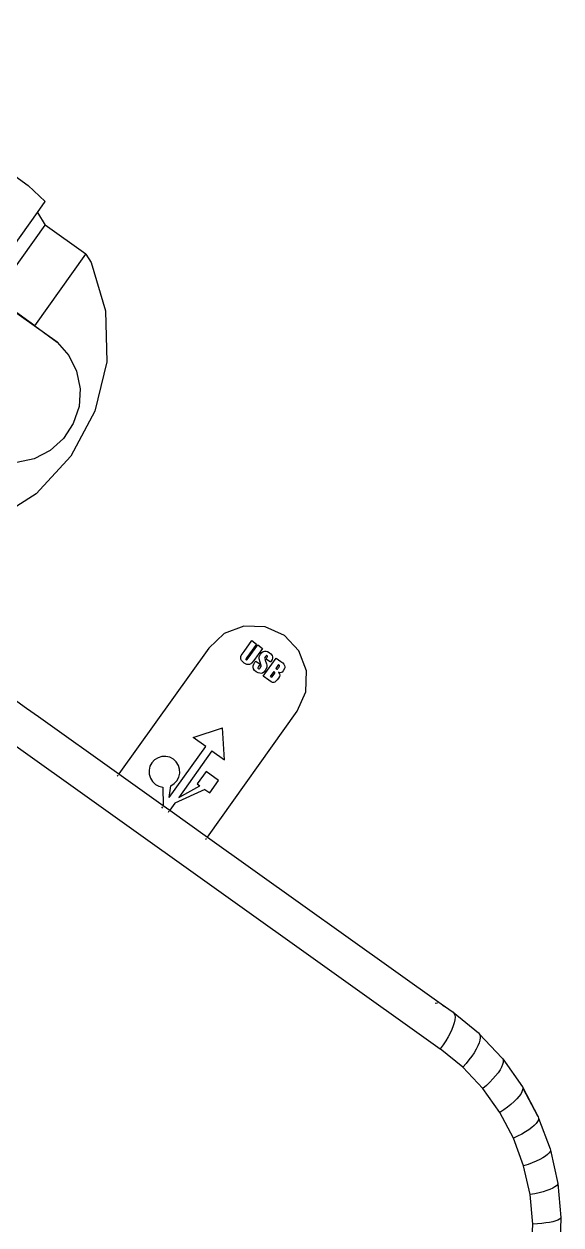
# Model space of a CAD drawing. Header units: metres. Extents: x 141303 to 146299, y 125960 to 127091.
# Drawn here: x 144688.7259 to 144688.8856, y 126053.8206 to 126054.1775 of the extents above; entities that cross this region are included whole.
import ezdxf

# ---------------------------------------------------------------- set-up
doc = ezdxf.new("R2010")
doc.units = ezdxf.units.M
doc.header["$MEASUREMENT"] = 0
doc.layers.add('Edges', color=7, linetype='Continuous')
doc.layers.add('FURNITURE', color=6, linetype='Continuous')

# ---------------------------------------------------------------- blocks, each defined once
blk = doc.blocks.new('ultrasound machine pl')
at = {"layer": 'Edges'}
for p, q in [((177.483, 86.681), (177.483, 56.562)), ((185.393, 75.011), (185.393, 70.839)), ((178.118, 73.693), (178.116, 65.687)), ((185.393, 70.839), (185.34, 70.445)), ((183.539, 70.445), (185.11, 70.445)), ((185.11, 70.445), (185.012, 70.212)), ((185.11, 70.445), (185.34, 70.445)), ((183.512, 69.358), (183.512, 70.212)), ((183.512, 70.212), (185.012, 70.212)), ((185.012, 69.358), (185.012, 70.212)), ((183.501, 68.886), (183.501, 70.066)), ((183.512, 69.358), (183.501, 68.886)), ((183.512, 69.358), (185.012, 69.358)), ((185.012, 69.358), (184.946, 69.202)), ((184.946, 69.202), (184.415, 68.524)), ((183.501, 68.886), (183.433, 68.593)), ((183.433, 68.593), (183.291, 68.327)), ((184.415, 68.524), (183.723, 68.003)), ((181.656, 68.049), (181.431, 68.253)), ((183.291, 68.327), (183.084, 68.106)), ((181.928, 67.91), (181.656, 68.049)), ((183.084, 68.106), (182.825, 67.945)), ((181.19, 67.676), (180.384, 68.003)), ((182.226, 67.844), (181.928, 67.91)), ((182.532, 67.856), (182.226, 67.844)), ((182.825, 67.945), (182.532, 67.856)), ((183.723, 68.003), (182.918, 67.676)), ((182.054, 67.565), (181.19, 67.676)), ((182.918, 67.676), (182.054, 67.565)), ((178.116, 65.687), (178.118, 65.436)), ((178.118, 65.436), (178.116, 63.749)), ((178.094, 63.749), (178.067, 63.749)), ((178.116, 63.749), (178.111, 63.749)), ((180.754, 63.749), (178.116, 63.749)), ((178.116, 63.749), (178.118, 62.821)), ((181.109, 63.678), (180.754, 63.749)), ((181.409, 63.477), (181.109, 63.678)), ((178.465, 63.368), (178.411, 63.326)), ((178.529, 63.395), (178.465, 63.368)), ((178.597, 63.404), (178.529, 63.395)), ((178.665, 63.395), (178.597, 63.404)), ((178.729, 63.368), (178.665, 63.395)), ((178.783, 63.326), (178.729, 63.368)), ((181.61, 63.177), (181.409, 63.477)), ((178.342, 63.208), (178.333, 63.14)), ((178.333, 63.14), (178.342, 63.072)), ((178.369, 63.272), (178.342, 63.208)), ((178.411, 63.326), (178.369, 63.272)), ((178.825, 63.272), (178.783, 63.326)), ((178.852, 63.208), (178.825, 63.272)), ((178.861, 63.14), (178.852, 63.208)), ((178.852, 63.072), (178.861, 63.14)), ((180.897, 63.108), (180.899, 63.14)), ((180.899, 63.14), (180.908, 63.169)), ((180.908, 63.169), (180.921, 63.191)), ((180.921, 63.191), (180.937, 63.207)), ((180.937, 63.207), (180.956, 63.218)), ((180.956, 63.218), (180.975, 63.223)), ((180.999, 63.126), (180.968, 63.124)), ((180.975, 63.223), (181.06, 63.225)), ((181.284, 63.126), (180.999, 63.126)), ((181.06, 63.225), (181.284, 63.225)), ((181.284, 63.225), (181.284, 63.126)), ((181.681, 62.822), (181.61, 63.177)), ((178.369, 63.008), (178.118, 62.821)), ((178.342, 63.072), (178.369, 63.008)), ((178.729, 62.912), (178.783, 62.954)), ((178.783, 62.954), (178.825, 63.008)), ((178.825, 63.008), (178.852, 63.072)), ((179.358, 63.08), (179.782, 62.766)), ((179.358, 62.817), (179.358, 63.08)), ((180.899, 63.08), (180.897, 63.108)), ((180.906, 63.055), (180.899, 63.08)), ((180.9, 62.89), (180.912, 62.921)), ((180.918, 63.035), (180.906, 63.055)), ((180.912, 62.921), (180.929, 62.944)), ((180.934, 63.019), (180.918, 63.035)), ((180.929, 62.944), (180.95, 62.957)), ((180.952, 63.008), (180.934, 63.019)), ((180.95, 62.957), (180.978, 62.964)), ((180.97, 63.002), (180.952, 63.008)), ((180.963, 63.12), (180.961, 63.113)), ((180.961, 63.113), (180.963, 63.105)), ((180.968, 63.124), (180.963, 63.12)), ((180.963, 63.105), (180.968, 63.101)), ((180.968, 63.101), (181.004, 63.098)), ((181.03, 62.999), (180.97, 63.002)), ((180.978, 62.964), (181.016, 62.966)), ((181.004, 63.098), (181.284, 63.098)), ((181.016, 62.966), (181.041, 62.966)), ((181.284, 62.999), (181.03, 62.999)), ((181.041, 62.966), (181.041, 62.874)), ((181.07, 62.893), (181.105, 62.942)), ((181.105, 62.942), (181.118, 62.952)), ((181.118, 62.952), (181.136, 62.961)), ((181.136, 62.961), (181.158, 62.967)), ((181.158, 62.967), (181.185, 62.969)), ((181.185, 62.969), (181.223, 62.966)), ((181.223, 62.966), (181.249, 62.958)), ((181.249, 62.958), (181.267, 62.943)), ((181.267, 62.943), (181.281, 62.922)), ((181.281, 62.922), (181.289, 62.895)), ((181.284, 63.098), (181.284, 62.999)), ((178.067, 62.817), (178.094, 62.817)), ((178.118, 62.821), (178.112, 62.817)), ((178.118, 62.821), (178.118, 62.685)), ((178.286, 62.817), (178.465, 62.912)), ((178.286, 62.817), (179.358, 62.817)), ((178.465, 62.912), (178.529, 62.886)), ((178.529, 62.886), (178.597, 62.877)), ((178.597, 62.877), (178.665, 62.886)), ((178.665, 62.886), (178.729, 62.912)), ((179.358, 62.422), (179.782, 62.766)), ((180.897, 62.853), (180.9, 62.89)), ((180.9, 62.819), (180.897, 62.853)), ((180.91, 62.79), (180.9, 62.819)), ((180.924, 62.767), (180.91, 62.79)), ((180.942, 62.753), (180.924, 62.767)), ((180.966, 62.746), (180.942, 62.753)), ((180.962, 62.865), (180.961, 62.857)), ((180.961, 62.857), (180.963, 62.848)), ((180.967, 62.871), (180.962, 62.865)), ((180.963, 62.848), (180.969, 62.842)), ((181.002, 62.744), (180.966, 62.746)), ((180.977, 62.873), (180.967, 62.871)), ((180.969, 62.842), (180.978, 62.839)), ((180.994, 62.874), (180.977, 62.873)), ((180.978, 62.839), (180.992, 62.837)), ((180.992, 62.837), (181.019, 62.84)), ((181.041, 62.874), (180.994, 62.874)), ((181.05, 62.748), (181.002, 62.744)), ((181.019, 62.84), (181.035, 62.847)), ((181.035, 62.847), (181.07, 62.893)), ((181.068, 62.753), (181.05, 62.748)), ((181.083, 62.761), (181.068, 62.753)), ((181.096, 62.772), (181.083, 62.761)), ((181.111, 62.79), (181.096, 62.772)), ((181.147, 62.844), (181.111, 62.79)), ((181.159, 62.862), (181.147, 62.844)), ((181.17, 62.872), (181.159, 62.862)), ((181.169, 62.752), (181.169, 62.843)), ((181.169, 62.843), (181.197, 62.843)), ((181.184, 62.752), (181.169, 62.752)), ((181.182, 62.876), (181.17, 62.872)), ((181.199, 62.877), (181.182, 62.876)), ((181.223, 62.754), (181.184, 62.752)), ((181.197, 62.843), (181.223, 62.847)), ((181.211, 62.876), (181.199, 62.877)), ((181.221, 62.872), (181.211, 62.876)), ((181.226, 62.867), (181.221, 62.872)), ((181.223, 62.847), (181.227, 62.852)), ((181.248, 62.761), (181.223, 62.754)), ((181.228, 62.859), (181.226, 62.867)), ((181.227, 62.852), (181.228, 62.859)), ((181.266, 62.774), (181.248, 62.761)), ((181.28, 62.796), (181.266, 62.774)), ((181.289, 62.826), (181.28, 62.796)), ((181.289, 62.895), (181.292, 62.862)), ((181.292, 62.862), (181.289, 62.826)), ((181.61, 62.467), (181.681, 62.822)), ((178.094, 62.685), (178.067, 62.685)), ((178.118, 62.685), (178.111, 62.685)), ((178.118, 62.685), (178.116, 61.895)), ((178.262, 62.685), (178.118, 62.685)), ((178.752, 62.402), (178.262, 62.685)), ((179.358, 62.685), (178.383, 62.685)), ((178.383, 62.685), (178.752, 62.505)), ((178.752, 62.564), (178.752, 62.505)), ((179.015, 62.564), (178.752, 62.564)), ((179.015, 62.3), (179.015, 62.564)), ((179.358, 62.685), (179.358, 62.422)), ((180.905, 62.598), (180.905, 62.713)), ((180.905, 62.713), (181.284, 62.713)), ((180.906, 62.549), (180.905, 62.598)), ((180.911, 62.52), (180.906, 62.549)), ((180.921, 62.503), (180.911, 62.52)), ((181.076, 62.614), (180.969, 62.614)), ((180.969, 62.614), (180.971, 62.597)), ((180.971, 62.597), (180.976, 62.587)), ((180.976, 62.587), (180.986, 62.583)), ((180.986, 62.583), (181.005, 62.582)), ((181.005, 62.582), (181.04, 62.582)), ((181.04, 62.582), (181.06, 62.583)), ((181.06, 62.583), (181.07, 62.587)), ((181.07, 62.587), (181.074, 62.596)), ((181.074, 62.596), (181.076, 62.614)), ((181.099, 62.513), (181.084, 62.495)), ((181.11, 62.541), (181.099, 62.513)), ((181.118, 62.516), (181.11, 62.541)), ((181.13, 62.5), (181.118, 62.516)), ((181.219, 62.614), (181.135, 62.614)), ((181.135, 62.614), (181.135, 62.604)), ((181.135, 62.604), (181.137, 62.592)), ((181.137, 62.592), (181.142, 62.586)), ((181.142, 62.586), (181.156, 62.583)), ((181.156, 62.583), (181.183, 62.582)), ((181.183, 62.582), (181.208, 62.585)), ((181.208, 62.585), (181.217, 62.593)), ((181.217, 62.593), (181.219, 62.614)), ((181.266, 62.522), (181.248, 62.505)), ((181.277, 62.543), (181.266, 62.522)), ((181.282, 62.573), (181.277, 62.543)), ((181.284, 62.614), (181.282, 62.573)), ((181.284, 62.713), (181.284, 62.614)), ((178.752, 62.402), (178.752, 62.3)), ((180.937, 62.492), (180.921, 62.503)), ((180.96, 62.485), (180.937, 62.492)), ((180.994, 62.483), (180.96, 62.485)), ((181.029, 62.483), (180.994, 62.483)), ((181.061, 62.486), (181.029, 62.483)), ((181.084, 62.495), (181.061, 62.486)), ((181.148, 62.492), (181.13, 62.5)), ((181.176, 62.49), (181.148, 62.492)), ((181.219, 62.494), (181.176, 62.49)), ((181.235, 62.498), (181.219, 62.494)), ((181.248, 62.505), (181.235, 62.498)), ((181.409, 62.166), (181.61, 62.467)), ((178.752, 62.3), (179.015, 62.3)), ((181.109, 61.965), (181.409, 62.166)), ((178.067, 61.895), (178.094, 61.895)), ((178.111, 61.895), (178.116, 61.895)), ((178.116, 61.895), (178.116, 56.994)), ((178.116, 61.895), (180.754, 61.895)), ((180.754, 61.895), (181.109, 61.965)), ((178.067, 57.082), (178.089, 57.06)), ((178.089, 57.06), (178.094, 57.053)), ((178.111, 57.019), (178.116, 56.994)), ((178.116, 56.994), (178.111, 56.919)), ((178.116, 56.994), (178.118, 56.744)), ((177.724, 56.57), (177.646, 56.564)), ((177.798, 56.579), (177.724, 56.57)), ((177.866, 56.592), (177.798, 56.579)), ((177.929, 56.607), (177.866, 56.592)), ((177.983, 56.625), (177.929, 56.607)), ((178.03, 56.645), (177.983, 56.625)), ((178.067, 56.668), (178.03, 56.645)), ((178.094, 56.692), (178.067, 56.668)), ((178.118, 56.744), (178.081, 56.185)), ((178.111, 56.717), (178.094, 56.692)), ((178.118, 56.744), (178.111, 56.717)), ((177.45, 56.065), (177.483, 56.562)), ((177.565, 56.561), (177.483, 56.562)), ((177.646, 56.564), (177.565, 56.561)), ((178.074, 56.159), (177.965, 55.616)), ((178.074, 56.159), (178.057, 56.136)), ((178.081, 56.185), (178.074, 56.159)), ((177.351, 55.576), (177.45, 56.065)), ((177.532, 56.056), (177.45, 56.065)), ((177.612, 56.051), (177.532, 56.056)), ((177.689, 56.049), (177.612, 56.051)), ((177.763, 56.051), (177.689, 56.049)), ((177.831, 56.057), (177.763, 56.051)), ((177.892, 56.067), (177.831, 56.057)), ((177.947, 56.079), (177.892, 56.067)), ((177.993, 56.095), (177.947, 56.079)), ((178.03, 56.114), (177.993, 56.095)), ((178.057, 56.136), (178.03, 56.114)), ((177.188, 55.103), (177.351, 55.576)), ((177.43, 55.556), (177.351, 55.576)), ((177.508, 55.541), (177.43, 55.556)), ((177.584, 55.53), (177.508, 55.541)), ((177.959, 55.591), (177.769, 55.043)), ((177.916, 55.552), (177.88, 55.537)), ((177.942, 55.57), (177.916, 55.552)), ((177.959, 55.591), (177.942, 55.57)), ((177.965, 55.616), (177.959, 55.591)), ((177.655, 55.523), (177.584, 55.53)), ((177.722, 55.52), (177.655, 55.523)), ((177.782, 55.521), (177.722, 55.52)), ((177.835, 55.527), (177.782, 55.521)), ((177.88, 55.537), (177.835, 55.527)), ((176.963, 54.656), (177.188, 55.103)), ((177.263, 55.074), (177.188, 55.103)), ((177.338, 55.049), (177.263, 55.074)), ((177.41, 55.028), (177.338, 55.049)), ((177.479, 55.012), (177.41, 55.028)), ((177.542, 55.001), (177.479, 55.012)), ((177.769, 55.043), (177.507, 54.523)), ((177.753, 55.023), (177.513, 54.546)), ((177.6, 54.995), (177.542, 55.001)), ((177.65, 54.994), (177.6, 54.995)), ((177.693, 54.999), (177.65, 54.994)), ((177.728, 55.008), (177.693, 54.999)), ((177.753, 55.023), (177.728, 55.008)), ((177.769, 55.043), (177.753, 55.023)), ((176.68, 54.241), (176.963, 54.656)), ((177.034, 54.618), (176.963, 54.656)), ((177.104, 54.583), (177.034, 54.618)), ((177.171, 54.553), (177.104, 54.583)), ((177.235, 54.529), (177.171, 54.553)), ((177.295, 54.51), (177.235, 54.529)), ((177.507, 54.523), (177.493, 54.505)), ((177.513, 54.546), (177.507, 54.523)), ((177.493, 54.505), (177.179, 54.041)), ((177.349, 54.496), (177.295, 54.51)), ((177.396, 54.489), (177.349, 54.496)), ((177.437, 54.488), (177.396, 54.489)), ((177.469, 54.494), (177.437, 54.488)), ((177.493, 54.505), (177.469, 54.494)), ((176.345, 53.867), (176.68, 54.241)), ((176.745, 54.194), (176.68, 54.241)), ((176.809, 54.151), (176.745, 54.194)), ((176.871, 54.113), (176.809, 54.151)), ((176.93, 54.08), (176.871, 54.113)), ((177.166, 54.026), (176.777, 53.592)), ((176.985, 54.054), (176.93, 54.08)), ((177.034, 54.034), (176.985, 54.054)), ((177.077, 54.021), (177.034, 54.034)), ((177.114, 54.015), (177.077, 54.021)), ((177.144, 54.017), (177.114, 54.015)), ((177.166, 54.026), (177.144, 54.017)), ((177.179, 54.041), (177.166, 54.026)), ((175.962, 53.538), (176.345, 53.867)), ((176.403, 53.811), (176.345, 53.867)), ((176.46, 53.76), (176.403, 53.811)), ((176.515, 53.715), (176.46, 53.76)), ((176.568, 53.675), (176.515, 53.715)), ((175.54, 53.261), (175.962, 53.538)), ((176.012, 53.476), (175.962, 53.538)), ((176.777, 53.592), (176.335, 53.211)), ((176.616, 53.642), (176.568, 53.675)), ((176.66, 53.616), (176.616, 53.642)), ((176.699, 53.598), (176.66, 53.616)), ((176.732, 53.588), (176.699, 53.598)), ((176.758, 53.586), (176.732, 53.588)), ((176.777, 53.592), (176.758, 53.586)), ((176.062, 53.418), (176.012, 53.476)), ((176.109, 53.366), (176.062, 53.418)), ((176.154, 53.32), (176.109, 53.366)), ((176.196, 53.281), (176.154, 53.32)), ((176.335, 53.211), (175.846, 52.89)), ((176.234, 53.25), (176.196, 53.281)), ((176.267, 53.227), (176.234, 53.25)), ((176.296, 53.213), (176.267, 53.227)), ((176.318, 53.207), (176.296, 53.213)), ((176.335, 53.211), (176.318, 53.207))]:
    blk.add_line(p, q, dxfattribs=at)

msp = doc.modelspace()

# ---------------------------------------------------------------- block references
at = {"layer": 'FURNITURE', "xscale": 0.01741392623643738, "yscale": 0.01741392623643738, "zscale": 0.01741392623643738, "rotation": 54.51050912069492}
msp.add_blockref('ultrasound machine pl', (144687.85736, 126050.78472), dxfattribs=at)

doc.saveas('drawing.dxf')
